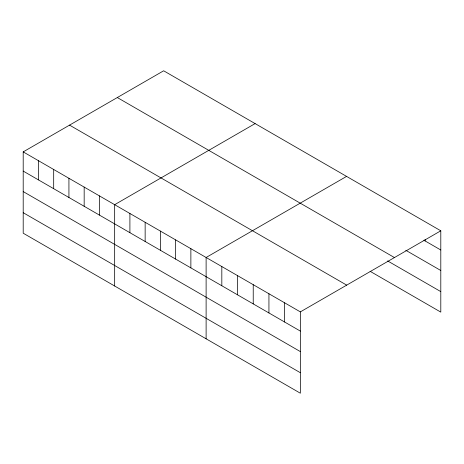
<?xml version="1.0" encoding="UTF-8"?>
<svg xmlns="http://www.w3.org/2000/svg" width="464" height="464" viewBox="0 0 464 464"><rect width="100%" height="100%" fill="white"/><g stroke="black" fill="none" stroke-linecap="round" stroke-linejoin="round"><path stroke-width="0.7" d="M23.2 151.885L300.347 311.889L300.347 393.211L23.2 233.201L23.2 151.885L163.653 70.789L440.8 230.799L440.8 312.115L370.127 271.318M255.113 123.592L114.66 204.682L114.66 286.004M346.573 176.395L206.115 257.485L206.115 338.807M300.347 311.889L440.8 230.799M423.887 240.236L440.8 250.003M405.768 250.276L440.8 270.5M117.305 97.55L394.452 257.561M387.643 260.93L440.8 291.618M69.548 125.123L346.695 285.128M23.2 171.088L300.347 331.093M23.2 191.586L300.347 351.59M23.2 212.703L300.347 372.714M425.094 239.511L425.094 240.938M284.641 302.824L284.641 322.028M268.934 293.758L268.934 312.962M253.228 284.687L253.228 303.891M237.527 275.622L237.527 294.826M221.821 266.556L221.821 285.76M190.872 248.687L190.872 267.89M175.63 239.888L175.63 259.092M160.387 231.084L160.387 250.287M145.145 222.285L145.145 241.489M129.903 213.486L129.903 232.69M99.412 195.883L99.412 215.087M84.17 187.085L84.17 206.289M68.927 178.286L68.927 197.484M53.685 169.482L53.685 188.686M38.442 160.683L38.442 179.887"/></g></svg>
